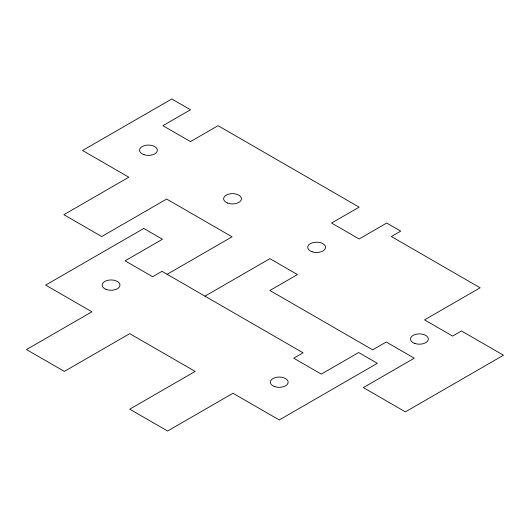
<?xml version="1.0" encoding="UTF-8"?>
<svg xmlns="http://www.w3.org/2000/svg" width="530" height="530" viewBox="0 0 530 530"><rect width="100%" height="100%" fill="white"/><g stroke="black" fill="none" stroke-linecap="round" stroke-linejoin="round"><path stroke-width="0.79" d="M167.122 274.308L232.06 236.811L166.659 199.048L101.72 236.546L63.878 214.696L128.816 177.206L82.561 150.5L171.793 98.984L190.482 109.77L162.922 125.683L190.482 141.596L218.049 125.683L359.141 207.144L331.575 223.057L359.141 238.97L386.701 223.057L400.72 231.146L391.372 236.546L480.14 287.79L424.543 319.888L452.574 336.073L461.451 330.952L503.5 355.226L405.39 411.87L363.341 387.589L414.268 358.194L386.238 342.009L372.689 349.826L269.902 290.486L297.469 274.573L269.902 258.66L204.964 296.151M143.762 228.45L45.653 285.094L91.909 311.799L26.5 349.561L64.342 371.411L129.751 333.648L195.153 371.411L129.751 409.173L167.593 431.016L232.995 393.253L279.25 419.959L377.36 363.315L358.671 352.529L321.299 374.107L293.733 358.194L303.074 352.794L161.988 271.34L152.64 276.733L125.08 260.82L162.452 239.242L143.762 228.45M227.529 203.043A8.917 5.148 0 0 0 241.428 199.148A8.917 5.148 0 0 0 228.635 194.152A8.917 5.148 0 0 0 227.529 203.043M414.944 343.5A8.917 5.148 0 0 0 428.326 339.041A8.917 5.148 0 0 0 414.944 334.582A8.917 5.148 0 0 0 414.944 343.5M312.163 251.79A8.917 5.148 0 0 0 325.546 247.331A8.917 5.148 0 0 0 312.163 242.873A8.917 5.148 0 0 0 312.163 251.79M143.974 154.687A8.917 5.148 0 0 0 157.357 150.228A8.917 5.148 0 0 0 143.974 145.77A8.917 5.148 0 0 0 143.974 154.687M274.792 386.655A8.917 5.148 0 0 0 288.168 382.196A8.917 5.148 0 0 0 274.792 377.738A8.917 5.148 0 0 0 274.792 386.655M106.06 289.36A8.917 5.148 0 0 0 119.959 285.465A8.917 5.148 0 0 0 107.166 280.463A8.917 5.148 0 0 0 106.06 289.36"/></g></svg>
